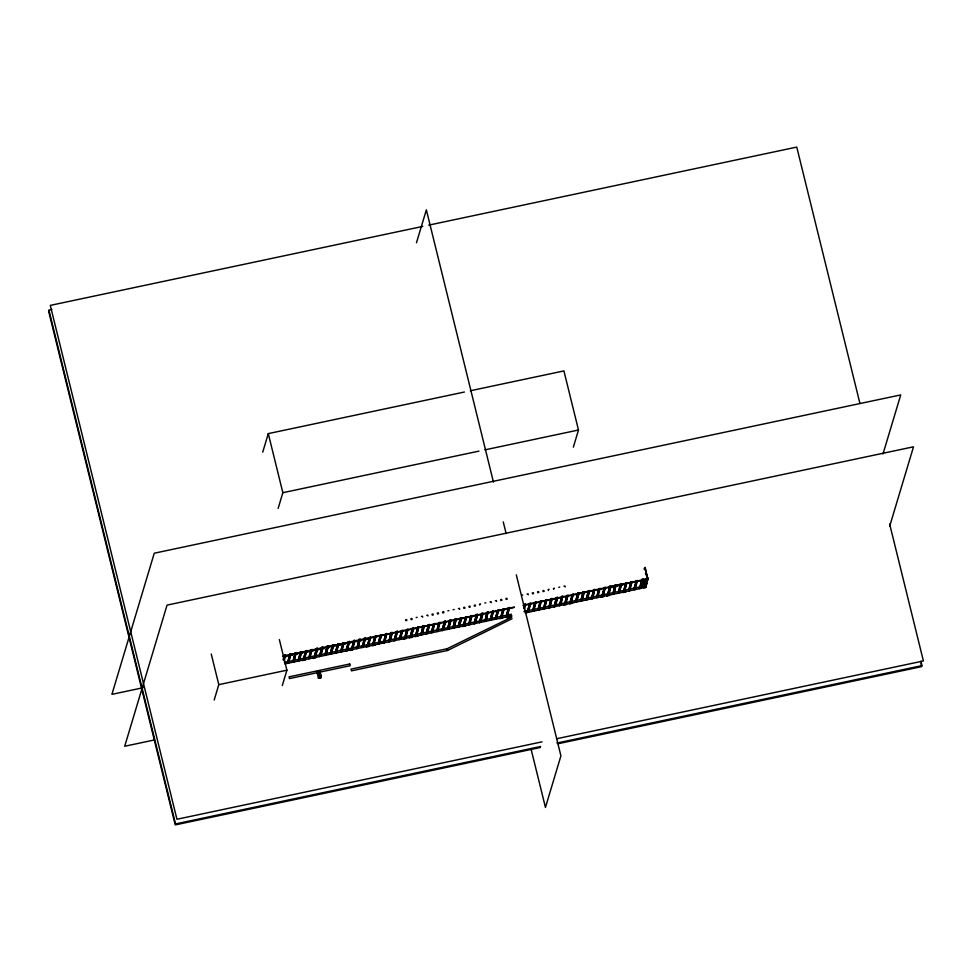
<?xml version="1.0" encoding="UTF-8"?>
<svg xmlns="http://www.w3.org/2000/svg" width="972" height="972" viewBox="0 0 972 972"><rect width="100%" height="100%" fill="white"/><g stroke="black" fill="none" stroke-linecap="round" stroke-linejoin="round"><path stroke-width="1.46" d="M262.719 452.187L268.296 433.609L464.385 392.032M214.192 700.01L218.797 684.64L211.252 654.022M278.138 508.429L282.852 492.707L268.296 433.609M283.192 659.356L284.432 655.25L285.428 655.043L284.432 660.122M283.435 660.328L284.432 655.25M283.775 660.523L285.428 655.043M289.765 654.12L287.53 663.317L289.765 654.12L290.762 653.901L288.526 663.098L290.762 653.901M282.281 685.564L286.898 670.194L279.353 639.588M416.466 242.793L426.356 209.855L493.46 482.124M295.087 652.99L292.864 662.187L295.087 652.99L296.096 652.771L293.86 661.968L296.096 652.771M300.421 651.86L298.197 661.057L300.421 651.86L301.417 651.641L301.66 652.613L299.194 660.839L301.417 651.641M303.288 658.955L305.755 650.73L303.531 659.927L306.751 650.511L304.528 659.709L304.285 658.737M308.622 657.825L311.089 649.6L308.865 658.797L312.085 649.381L309.861 658.579L309.618 657.607M316.422 648.458L314.199 657.655L316.422 648.458L317.419 648.251L317.941 649.806L318.938 649.6L318.695 648.628M317.662 649.223L315.195 657.449L317.419 648.251M321.756 647.328L319.533 656.525L321.756 647.328L322.753 647.121L323.287 648.676L324.284 648.458L324.041 647.486M322.996 648.093L320.529 656.319L322.753 647.121M316.811 671.81L318.306 671.202M318.209 671.518L319.764 670.704L321.27 677.557L319.873 677.836L318.366 670.996M321.27 677.557L319.764 670.704L316.957 671.652M327.09 646.198L324.855 655.395L327.09 646.198L328.086 645.991L328.621 647.546L329.617 647.328L329.387 646.356M318.427 678.334L316.908 671.494M328.329 646.963L325.863 655.189L328.086 645.991M319.812 678.043L321.368 677.229L318.561 678.177M332.424 645.068L330.188 654.265L332.424 645.068L333.42 644.861L333.967 646.404L334.963 646.198L334.72 645.226M333.663 645.833L331.185 654.059L333.42 644.861M335.291 652.163L337.758 643.938L335.522 653.135L338.754 643.731L336.519 652.929L336.288 651.957M340.613 651.033L343.092 642.808L340.856 652.005L344.088 642.601L341.852 651.799L341.622 650.827M348.413 641.678L346.19 650.876L348.413 641.678L349.422 641.471L347.186 650.669L349.422 641.471M353.747 640.548L351.524 649.746L353.747 640.548L354.744 640.329L352.52 649.539L354.744 640.329M359.081 639.418L356.858 648.616L359.081 639.418L360.077 639.199L357.854 648.397L360.077 639.199M364.415 638.288L362.192 647.486L364.415 638.288L365.411 638.069L363.188 647.267L365.411 638.069M367.282 645.384L369.749 637.158L367.525 646.356L370.745 636.939L368.522 646.137L368.279 645.165M372.616 644.254L375.083 636.028L372.859 645.226L376.079 635.809L373.856 645.007L373.613 644.035M380.417 634.898L378.181 644.096L380.417 634.898L381.413 634.68L379.189 643.877L381.413 634.68M385.75 633.756L383.515 642.954L385.75 633.756L386.747 633.55L384.511 642.747L386.747 633.55M391.084 632.626L388.849 641.824L391.084 632.626L392.081 632.42L392.311 633.392L389.845 641.617L392.081 632.42M396.418 631.496L394.182 640.694L396.418 631.496L397.414 631.29L395.179 640.487L397.414 631.29M399.273 638.592L401.74 630.366L399.516 639.564L402.748 630.16L400.513 639.357L400.27 638.385M404.607 637.462L407.074 629.236L404.85 638.434L408.07 629.03L405.846 638.227L405.603 637.255M412.407 628.106L410.184 637.304L412.407 628.106L413.404 627.9L413.647 628.872L411.18 637.097L413.404 627.9M417.741 626.976L415.518 636.174L417.741 626.976L418.738 626.77L416.514 635.967L418.738 626.77M423.075 625.847L420.852 635.044L423.075 625.847L424.071 625.628L424.314 626.6L421.848 634.825L424.071 625.628M428.409 624.717L426.186 633.914L428.409 624.717L429.405 624.498L429.648 625.47L427.182 633.695L429.405 624.498M431.276 631.812L433.743 623.587L431.507 632.784L434.739 623.368L432.516 632.565L432.273 631.593M436.61 630.682L439.077 622.457L436.841 631.654L440.073 622.238L437.837 631.436L437.607 630.464M444.411 621.327L442.175 630.524L444.411 621.327L445.407 621.108L445.638 622.08L443.171 630.306L445.407 621.108M449.744 620.185L447.509 629.382L449.744 620.185L450.741 619.978L450.972 620.95L448.505 629.176L450.741 619.978M455.066 619.055L452.843 628.252L455.066 619.055L456.075 618.848L456.305 619.82L453.839 628.046L456.075 618.848M460.4 617.925L458.177 627.122L460.4 617.925L461.396 617.718L461.639 618.69L459.173 626.916L461.396 617.718M463.267 625.02L465.734 616.795L463.51 625.992L466.73 616.588L464.507 625.786L464.264 624.814M468.601 623.89L471.068 615.665L468.844 624.862L472.064 615.458L469.841 624.656L469.598 623.684M476.402 614.535L474.178 623.732L476.402 614.535L477.398 614.328L477.641 615.3L475.174 623.526L477.398 614.328M481.735 613.405L479.512 622.602L481.735 613.405L482.732 613.198L482.975 614.17L480.508 622.396L482.732 613.198M487.069 612.275L484.834 621.473L487.069 612.275L488.066 612.056L485.842 621.266L488.066 612.056M492.403 611.145L490.167 620.343L492.403 611.145L493.399 610.926L491.164 620.124L493.399 610.926M495.27 618.241L497.737 610.015L495.501 619.213L498.733 609.796L496.498 618.994L496.267 618.022M500.592 617.111L503.071 608.885L500.835 618.083L504.067 608.666L501.831 617.864L501.601 616.892M508.392 607.755L506.169 616.953L508.392 607.755L509.401 607.536L507.165 616.734L509.401 607.536M523.568 607.099L524.394 604.353L525.39 604.147L524.394 609.225M523.811 608.071L524.394 604.353M524.163 608.253L525.39 604.147M573.346 447.169L578.486 430.013L563.918 370.915L470.327 390.768M527.261 611.449L529.728 603.223L527.504 612.421L530.724 603.017L528.501 612.214L528.258 611.242M532.595 610.319L535.062 602.093L532.838 611.291L536.058 601.887L533.835 611.084L533.592 610.112M537.929 609.189L540.396 600.963L538.16 610.161L541.392 600.757L539.168 609.954L538.925 608.982M545.729 599.833L543.494 609.031L545.729 599.833L546.726 599.627L544.49 608.824L546.726 599.627M551.063 598.703L548.828 607.901L551.063 598.703L552.06 598.497L549.824 607.694L552.06 598.497M556.397 597.573L554.162 606.771L556.397 597.573L557.393 597.355L557.624 598.327L555.158 606.552L557.393 597.355M561.719 596.443L559.495 605.641L561.719 596.443L562.727 596.225L560.492 605.422L562.727 596.225M564.586 603.539L567.053 595.314L564.829 604.511L568.049 595.095L565.826 604.292L565.582 603.32M569.92 602.409L572.387 594.184L570.163 603.381L573.383 593.965L571.159 603.162L570.916 602.19M577.72 593.054L575.497 602.251L577.72 593.054L578.717 592.835L578.96 593.807L576.493 602.033L578.717 592.835M583.054 591.912L580.831 601.109L583.054 591.912L584.051 591.705L584.293 592.677L581.827 600.903L584.051 591.705M588.388 590.782L586.165 599.979L588.388 590.782L589.384 590.575L589.627 591.547L587.161 599.773L589.384 590.575M593.722 589.652L591.486 598.849L593.722 589.652L594.718 589.445L592.495 598.643L594.718 589.445M596.589 596.747L599.056 588.522L596.82 597.719L600.052 588.315L597.816 597.513L597.586 596.541M601.923 595.617L604.39 587.392L602.154 596.589L605.386 587.185L603.15 596.383L602.919 595.411M609.723 586.262L607.488 595.459L609.723 586.262L610.72 586.055L610.951 587.027L608.484 595.253L610.72 586.055M615.045 585.132L612.822 594.329L615.045 585.132L616.054 584.925L613.818 594.123L616.054 584.925M620.622 584.974L618.156 593.199L620.379 584.002L621.375 583.795L621.618 584.755L619.152 592.993L621.375 583.795M625.713 582.872L623.489 592.07L625.713 582.872L626.709 582.653L624.486 591.851L626.709 582.653M628.58 589.968L631.047 581.742L628.823 590.94L632.043 581.523L629.82 590.721L629.577 589.749M633.914 588.838L636.381 580.612L634.157 589.81L637.377 580.393L635.153 589.591L634.91 588.619M641.957 580.454L639.491 588.68L641.714 579.482L642.711 579.263L642.954 580.235L640.487 588.461L642.711 579.263M645.408 578.668L644.169 582.787L643.172 582.993L643.756 579.288M643.172 582.993L643.999 580.26M647.048 578.352L644.813 587.55L644.582 586.578L647.048 578.352L648.045 578.133L645.821 587.331L525.135 612.931M644.594 587.003L644.934 585.873L523.932 611.534M645.821 587.331L648.045 578.133M645.129 567.271L647.789 579.215L644.971 567.794M883.013 453.948L900.728 394.911L154.256 553.214L111.914 694.348L143.078 687.739M889.745 526.022L913.51 446.804L167.05 605.119L124.708 746.253L154.39 739.959M511.697 617.123L447.108 648.737L351.038 669.113L351.463 670.85L447.533 650.475L512.086 618.702M422.784 226.403L50.289 305.39L176.94 819.262L542.012 741.843M428.725 225.14L796.761 147.088L859.892 403.283M51.868 309.424L48.892 310.056L175.543 823.928L540.614 746.508M282.852 492.707L478.953 451.117M484.894 449.866L578.486 430.013M645.129 568.45L644.132 568.656L644.375 569.628L645.372 569.422M411.897 618.459L410.901 618.666L411.132 619.638L412.128 619.419M416.174 617.548L417.17 617.329M421.459 616.43L422.456 616.212L422.686 617.184M426.732 615.3L427.729 615.094L427.972 616.066M447.849 610.829L448.845 610.61M453.134 609.711L454.131 609.493M458.407 608.594L459.404 608.375L459.647 609.347M480.52 603.904L479.524 604.11L479.767 605.082M484.809 602.992L485.806 602.774M490.082 601.875L491.079 601.656L491.322 602.628M495.368 600.757L496.364 600.538L496.595 601.51M521.757 595.156L522.754 594.937M527.031 594.038L528.039 593.819L528.27 594.791M549.156 589.348L548.147 589.554L548.39 590.526M554.429 588.23L553.433 588.437L553.676 589.409M558.706 587.319L559.714 587.1M563.991 586.201L564.987 585.982L565.23 586.954M645.396 573.796L646.404 573.589M645.639 574.768L646.635 574.561M612.603 586.116L624.024 583.65M282.961 656.088L514.407 607.002M523.313 605.119L647.947 578.692M612.87 586.371L625.373 583.71M282.803 656.61L514.249 607.524M523.155 605.641L648.288 579.105M611.157 587.076L625.591 584.051M625.604 584.233L624.875 584.026M642.929 582.021L643.926 581.815M284.395 662.333L511.406 614.195M287.287 662.345L288.295 662.139M292.621 661.215L293.617 660.996M297.954 660.085L298.951 659.867M313.956 656.695L314.952 656.477M319.29 655.553L320.286 655.347M324.624 654.423L325.62 654.217M329.958 653.293L330.954 653.087M345.947 649.904L346.943 649.697M351.281 648.774L352.277 648.567M356.615 647.644L357.611 647.425M361.949 646.514L362.945 646.295M377.95 643.124L378.946 642.905M383.284 641.994L384.28 641.775M388.618 640.852L389.614 640.645M393.939 639.722L394.948 639.515M409.941 636.332L410.937 636.125M415.275 635.202L416.271 634.995M420.609 634.072L421.605 633.866M425.943 632.942L426.939 632.723M441.944 629.552L442.94 629.334M447.266 628.422L448.274 628.204M452.6 627.28L453.596 627.074M457.933 626.15L458.93 625.944M473.935 622.76L474.931 622.554M479.269 621.63L480.265 621.424M484.603 620.5L485.599 620.294M489.937 619.371L490.933 619.152M505.926 615.981L506.922 615.762M543.263 608.059L544.259 607.852M548.597 606.929L549.593 606.722M553.918 605.799L554.927 605.592M559.252 604.669L560.249 604.45M575.254 601.279L576.25 601.061M580.588 600.149L581.584 599.931M585.922 599.007L586.918 598.801M591.255 597.877L592.252 597.671M607.245 594.487L608.253 594.281M612.579 593.357L613.575 593.151M617.913 592.227L618.909 592.021M623.246 591.098L624.243 590.891M639.248 587.708L640.244 587.489M644.582 586.578L645.578 586.359M285.549 663.147L288.514 662.527M381.984 642.699L384.948 642.067M284.784 663.9L511.782 615.762M302.462 660.547L305.427 659.927M312.85 658.348L315.815 657.716M349.932 650.487L352.909 649.855M366.262 647.024L369.226 646.392M372.191 645.76L375.156 645.129M403.344 639.151L406.32 638.531M409.285 637.899L412.25 637.268M415.214 636.636L418.191 636.004M462.696 626.563L465.661 625.944M499.79 618.702L502.755 618.071M505.719 617.439L511.661 616.187M563.59 605.167L566.555 604.548M569.519 603.916L572.484 603.284M600.684 597.306L603.648 596.674M606.613 596.043L609.578 595.423M622.931 592.592L625.895 591.96M506.995 617.827L511.442 616.892M218.797 684.64L286.898 670.194M318.269 671.312L319.667 671.02M318.512 678.019L319.91 677.727M556.847 738.696L923.4 660.96L889.647 524.03M556.932 743.045L922.003 665.613L920.909 661.203M540.311 747.492L175.239 824.912L48.6 311.04M558.122 743.714L921.711 666.61L920.982 663.657M643.27 579.118L645.189 587.866L643.78 582.155M641.666 579.458L643.719 587.781M625.251 583.431L625.409 584.051M620.865 584.366L621.011 584.986M620.379 584.002L620.658 585.059M616.114 585.375L616.26 585.995M615.75 585.448L615.908 586.067M611.971 586.76L611.424 587.234L611.194 586.371M544.113 591.438L543.87 590.466L542.874 590.672L543.117 591.644M538.828 592.556L538.597 591.583L537.589 591.79L537.832 592.762M533.555 593.673L533.312 592.701L532.316 592.92L532.559 593.892M503.253 521.855L506.145 533.628M516.302 574.841L560.917 755.864L545.45 807.428L530.943 748.562M507.153 599.274L506.922 598.302L505.926 598.509L506.157 599.481M501.88 600.392L501.637 599.42L500.641 599.627L500.884 600.599M475.478 605.993L475.247 605.021L474.251 605.228L474.482 606.2M470.205 607.111L469.962 606.139L468.966 606.346L469.209 607.318M464.92 608.229L464.689 607.257L463.693 607.464L463.923 608.436M438.53 613.83L438.287 612.858L437.291 613.065L437.534 614.037M447.108 648.737L447.533 650.475M433.245 614.948L433.014 613.976L432.018 614.183L432.248 615.155M406.855 620.549L406.612 619.577L405.616 619.784L405.859 620.756M366.772 638.434L367.015 639.406L366.007 639.612L365.776 638.64M361.426 639.564L361.669 640.536L360.673 640.742L360.43 639.77M356.092 640.694L356.323 641.666L355.327 641.872L355.096 640.913M350.746 641.824L350.989 642.796L349.993 643.014L349.75 642.042M345.412 642.966L345.643 643.926L344.647 644.144L344.404 643.172M340.066 644.096L340.309 645.068L339.301 645.274L339.07 644.302M313.361 649.758L313.604 650.73L312.595 650.936L312.364 649.964M308.015 650.888L308.258 651.86L307.261 652.078L307.018 651.106M302.681 652.018L302.912 652.99L301.915 653.208L301.685 652.236M297.335 653.16L297.578 654.132L296.582 654.338L296.339 653.366M291.989 654.29L292.232 655.262L291.236 655.468L290.993 654.496M286.655 655.42L286.898 656.392L285.89 656.598L285.659 655.626M443.572 611.74L442.576 611.947L442.807 612.919L443.803 612.712L443.572 611.74M349.762 663.973L289.061 676.852L289.486 678.578L350.187 665.711L349.762 663.973"/></g></svg>
